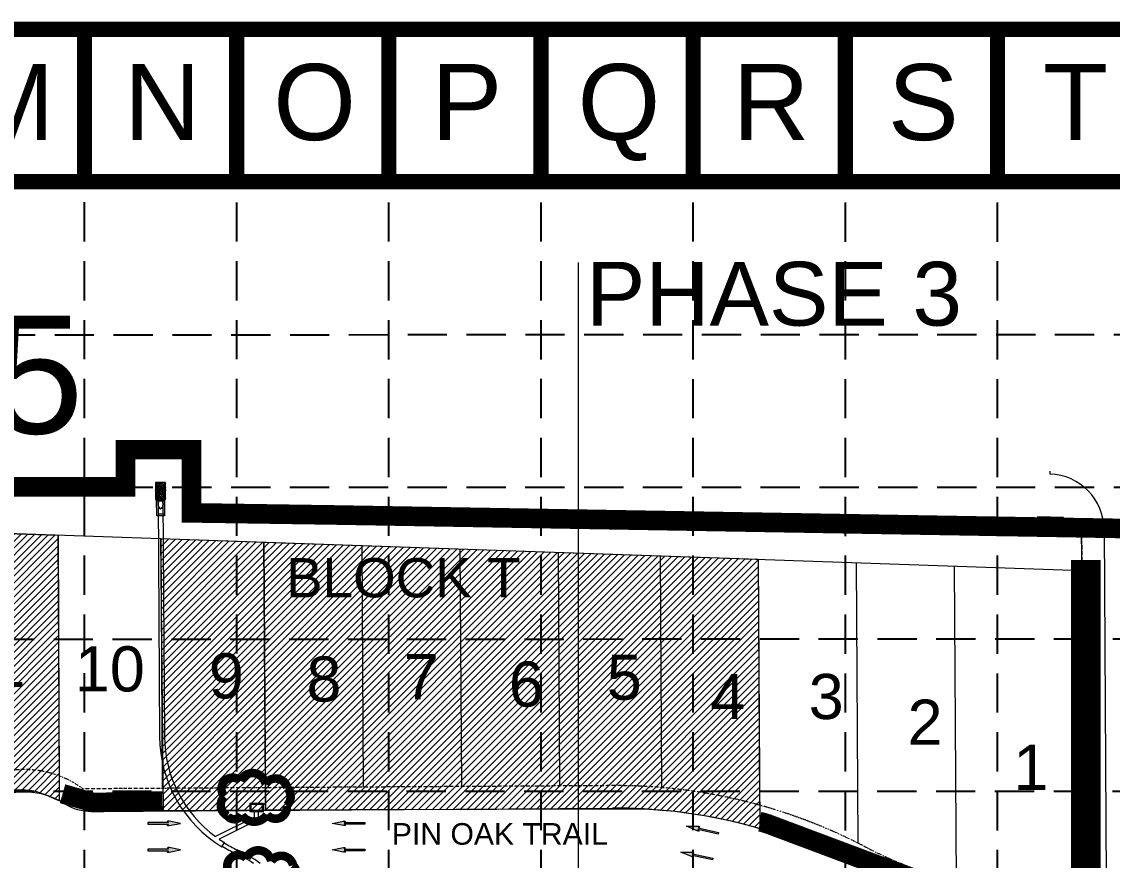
# Model space of a CAD drawing. Extents: x 218174 to 221286, y 216036 to 221010.
# Drawn here: x 219232 to 219788, y 220583 to 221010 of the extents above; entities that cross this region are included whole.
import ezdxf
from ezdxf.enums import TextEntityAlignment as Align

# ---------------------------------------------------------------- set-up
doc = ezdxf.new("R2010")
doc.units = 0
doc.header["$MEASUREMENT"] = 0
doc.linetypes.add('DASHED', pattern=[0.75, 0.5, -0.25])
doc.linetypes.add('DIVIDE', pattern=[1.25, 0.5, -0.25, 0, -0.25, 0, -0.25])
for name, color, linetype, lineweight in [('1 ARROWS', 7, 'Continuous', 0), ('1 BLOCK NUMBERS', 7, 'Continuous', 0), ('1 CURB LINE', 7, 'Continuous', 0), ('1 LOT NUMBERS', 7, 'Continuous', 0), ('1 PHASE LINES', 7, 'Continuous', 0), ('1 RIP RAP', 1, 'Continuous', 0), ('1 STORM PIPE', 5, 'Continuous', 0), ('1 STREET NAMES', 7, 'Continuous', 0), ('25', 7, 'Continuous', 0), ('PH.1-10', 7, 'Continuous', 0), ('PH.1-27', 7, 'Continuous', 0), ('PH.1-9', 7, 'Continuous', 0), ('PH.2-27', 7, 'Continuous', 0), ('PH.3-10', 7, 'Continuous', 0), ('PH.3-27', 7, 'Continuous', 0), ('PH.3-29', 7, 'Continuous', 0)]:
    doc.layers.add(name, color=color, linetype=linetype, lineweight=lineweight)
for name, color, linetype in [('1 EROSION BLANKETS', 84, 'Continuous'), ('1 INLET PROTECTION', 5, 'Continuous'), ('1 LIMITS OF DISTURBANCE', 1, 'DASHED'), ('1 SODDED LOT', 2, 'Continuous'), ('BASE', 7, 'Continuous'), ('GRID', 251, 'DASHED')]:
    doc.layers.add(name, color=color, linetype=linetype)
doc.styles.get("Standard").update_dxf_attribs({"font": 'ARIAL.TTF'})

# ---------------------------------------------------------------- blocks, each defined once
blk = doc.blocks.new('A$C23D1348F')
at = {"layer": '1 RIP RAP', "color": 1, "linetype": 'Continuous', "lineweight": 0}
for p, q in [((6, 14.4), (6.5, 15)), ((12.6, 14.7), (13.5, 15.1)), ((15.4, 14.7), (15.7, 15.1)), ((21.9, 14.5), (22.3, 15.1)), ((24.9, 12.9), (25, 13.1)), ((24.9, 11.3), (25, 11.5))]:
    blk.add_line(p, q, dxfattribs=at)
blk.add_lwpolyline([(0.1, 0), (25.1, 0.1), (25, 15.1), (0, 15)], close=True, dxfattribs=at)
for points in [[(0.5, 15), (0.8, 14.7), (0.8, 14.2), (0.4, 13.9), (0, 14)], [(0, 11.9), (0.1, 11.9), (0, 11.4)], [(1, 9.6), (2, 10), (2.9, 9.9), (3.3, 9.5), (3.3, 8.8), (2.7, 7.9), (1.6, 7.4), (0.7, 7.4), (0.1, 7.7), (0.1, 8.5), (0.5, 9.2), (1, 9.6)], [(0.1, 4.5), (0.4, 4.9), (1.1, 4.9), (1.8, 4.5), (2.2, 4)], [(2.2, 4), (2.6, 3), (2.5, 2.1), (2.1, 1.7), (1.4, 1.7), (0.5, 2.3), (0.1, 3.2)], [(0.1, 1.9), (0.3, 1.9), (0.9, 1.3), (0.8, 0.4), (0.3, 0)], [(2.6, 12.5), (3, 11.5), (2.9, 10.6), (2.5, 10.2), (1.7, 10.2), (0.9, 10.8), (0.3, 11.9), (0.3, 12.8), (0.7, 13.4), (1.5, 13.4), (2.2, 13), (2.6, 12.5)], [(0.8, 6.2), (1.4, 7), (2.2, 7), (2.8, 6.4), (2.7, 5.6), (2.2, 5.1), (1.4, 5.2), (1, 5.6), (0.8, 6.2)], [(1.4, 0.9), (1.7, 1.3), (2.2, 1.4), (2.6, 1), (2.5, 0.5), (2.2, 0.2), (1.7, 0.2), (1.4, 0.5), (1.4, 0.9)], [(1.7, 14.2), (2.1, 14.7), (2.6, 14.7), (2.9, 14.4), (2.9, 13.8), (2.6, 13.6), (2.1, 13.6), (1.8, 13.8), (1.7, 14.2)], [(3.3, 11.4), (3.9, 12.2), (4.7, 12.2), (5.3, 11.6), (5.2, 10.7), (4.7, 10.3), (3.9, 10.4), (3.5, 10.7), (3.3, 11.4)], [(5.6, 15), (6, 14.1), (5.9, 13.2), (5.5, 12.7), (4.7, 12.7), (3.9, 13.4), (3.4, 14.4), (3.4, 15)], [(3.4, 0), (3.4, 0), (3.8, 0.6), (4.6, 0.6), (5.3, 0.2), (5.4, 0)], [(3.6, 9.4), (3.9, 9.8), (4.4, 9.9), (4.8, 9.5), (4.7, 9), (4.4, 8.7), (3.9, 8.7), (3.7, 9), (3.6, 9.4)], [(3.6, 2.3), (4.1, 3.1), (5, 3.1), (5.6, 2.5), (5.5, 1.6), (5, 1.2), (4.1, 1.2), (3.7, 1.6), (3.6, 2.3)], [(3.7, 4.9), (4.3, 5.7), (5.1, 5.8), (5.7, 5.2), (5.6, 4.3), (5.1, 3.8), (4.3, 3.9), (3.9, 4.3), (3.7, 4.9)], [(5, 8.8), (6, 9.2), (6.9, 9.1), (7.4, 8.7), (7.3, 8), (6.7, 7.1), (5.7, 6.6), (4.7, 6.6), (4.1, 6.9), (4.1, 7.7), (4.5, 8.4), (5, 8.8)], [(6.4, 12.6), (7.4, 13), (8.4, 12.9), (8.8, 12.5), (8.8, 11.8), (8.1, 10.9), (7.1, 10.4), (6.1, 10.4), (5.6, 10.8), (5.5, 11.5), (6, 12.2), (6.5, 12.6)], [(5.6, 3.4), (5.9, 3.8), (6.4, 3.9), (6.8, 3.5), (6.7, 3), (6.4, 2.7), (5.9, 2.8), (5.7, 3), (5.6, 3.4)], [(5.9, 1.5), (6.4, 2.3), (7.3, 2.4), (7.9, 1.7), (7.8, 0.9), (7.3, 0.4), (6.4, 0.5), (6, 0.9), (5.9, 1.5)], [(7.6, 15), (8, 14.6), (8, 13.7), (7.4, 13.3), (6.6, 13.3), (6.2, 13.7), (6, 14.4)], [(7.2, 6.9), (7.7, 7.7), (8.6, 7.7), (9.2, 7.1), (9.1, 6.2), (8.6, 5.8), (7.7, 5.8), (7.3, 6.2), (7.2, 6.9)], [(9.4, 4.4), (9.8, 3.4), (9.7, 2.5), (9.3, 2.1), (8.6, 2.1), (7.7, 2.7), (7.2, 3.8), (7.2, 4.7), (7.5, 5.3), (8.3, 5.3), (9, 4.9), (9.4, 4.4)], [(8.2, 8.9), (8.7, 9.7), (9.6, 9.7), (10.2, 9.1), (10.1, 8.3), (9.6, 7.8), (8.7, 7.9), (8.3, 8.2), (8.2, 8.9)], [(11.4, 15.1), (11.1, 14.8), (10.1, 14.3), (9.1, 14.2), (8.6, 14.6), (8.6, 15)], [(8.6, 0), (9.1, 0.7), (9.6, 1.1)], [(9, 11.2), (9.6, 11.9), (10.4, 12), (11, 11.4), (11, 10.5), (10.4, 10.1), (9.6, 10.1), (9.2, 10.5), (9, 11.2)], [(9.1, 12.8), (9.4, 13.3), (9.9, 13.3), (10.3, 13), (10.2, 12.4), (9.9, 12.2), (9.4, 12.2), (9.2, 12.4), (9.1, 12.8)], [(9.5, 1.1), (10.5, 1.5), (11.5, 1.4), (11.9, 1), (11.9, 0.3), (11.7, 0.1)], [(10.5, 8), (11.5, 8.4), (12.4, 8.3), (12.8, 7.9), (12.8, 7.2), (12.2, 6.3), (11.1, 5.8), (10.2, 5.8), (9.6, 6.2), (9.6, 6.9), (10, 7.6), (10.5, 8)], [(10.2, 13.8), (10.5, 14.2), (11, 14.3), (11.4, 13.9), (11.3, 13.4), (11, 13.1), (10.5, 13.2), (10.3, 13.4), (10.2, 13.8)], [(10.4, 3.7), (10.9, 4.4), (11.7, 4.5), (12.3, 3.9), (12.3, 3), (11.7, 2.6), (10.9, 2.6), (10.5, 3), (10.4, 3.7)], [(11.4, 9.2), (11.8, 9.7), (12.3, 9.7), (12.6, 9.4), (12.6, 8.9), (12.3, 8.6), (11.8, 8.6), (11.5, 8.8), (11.4, 9.2)], [(13.8, 15.1), (14.5, 15), (14.9, 14.6), (14.9, 13.9), (14.3, 13), (13.2, 12.5), (12.3, 12.5), (11.7, 12.8), (11.7, 13.6), (12.1, 14.3), (12.6, 14.7)], [(11.8, 11.2), (12.4, 12), (13.2, 12), (13.8, 11.4), (13.7, 10.5), (13.2, 10.1), (12.4, 10.2), (12, 10.5), (11.8, 11.2)], [(12.5, 1.2), (13.1, 2), (13.9, 2), (14.5, 1.4), (14.4, 0.5), (13.9, 0.1), (13.1, 0.2), (12.7, 0.5), (12.5, 1.2)], [(14.9, 4.6), (15.3, 3.6), (15.2, 2.7), (14.8, 2.2), (14, 2.2), (13.2, 2.9), (12.6, 3.9), (12.6, 4.9), (13, 5.4), (13.8, 5.5), (14.5, 5.1), (14.9, 4.6)], [(13.2, 9.1), (13.7, 9.8), (14.6, 9.9), (15.2, 9.3), (15.1, 8.4), (14.6, 8), (13.7, 8), (13.3, 8.4), (13.2, 9.1)], [(13.7, 6.8), (14.3, 7.5), (15.1, 7.6), (15.7, 7), (15.6, 6.1), (15.1, 5.7), (14.3, 5.7), (13.9, 6.1), (13.7, 6.8)], [(13.9, 11.8), (14.4, 12.5), (15.3, 12.6), (15.9, 12), (15.8, 11.1), (15.3, 10.7), (14.4, 10.7), (14, 11.1), (13.9, 11.8)], [(14.7, 1.2), (15.3, 1.9), (16.1, 2), (16.7, 1.4), (16.6, 0.5), (16.1, 0.1)], [(15.9, 0.1), (15.3, 0.1), (14.9, 0.5), (14.7, 1.2)], [(16.4, 15.1), (16.6, 14.8), (16.6, 14.3), (16.3, 14), (15.8, 14.1), (15.5, 14.3), (15.4, 14.7)], [(18, 4.1), (18.4, 3.1), (18.4, 2.2), (18, 1.8), (17.2, 1.8), (16.4, 2.4), (15.8, 3.5), (15.8, 4.4), (16.2, 5), (17, 5), (17.7, 4.6), (18.1, 4.1)], [(16.8, 9.7), (17.8, 10.1), (18.7, 10), (19.2, 9.6), (19.2, 8.9), (18.5, 8), (17.5, 7.5), (16.5, 7.5), (16, 7.8), (15.9, 8.6), (16.3, 9.3), (16.8, 9.7)], [(18.4, 12.6), (18.8, 11.6), (18.7, 10.7), (18.3, 10.3), (17.5, 10.3), (16.7, 10.9), (16.2, 12), (16.1, 12.9), (16.5, 13.5), (17.3, 13.5), (18, 13.1), (18.4, 12.6)], [(16.7, 6.3), (17.2, 7.1), (18.1, 7.1), (18.7, 6.5), (18.6, 5.7), (18, 5.2), (17.2, 5.3), (16.8, 5.7), (16.7, 6.3)], [(17.2, 1), (17.5, 1.4), (18, 1.5), (18.4, 1.1), (18.3, 0.6), (18, 0.3), (17.5, 0.3), (17.3, 0.6), (17.2, 1)], [(17.6, 14.3), (17.9, 14.8), (18.4, 14.8), (18.8, 14.5), (18.7, 13.9), (18.4, 13.7), (17.9, 13.7), (17.6, 13.9), (17.6, 14.3)], [(21.4, 15.1), (21.8, 14.2), (21.7, 13.3), (21.3, 12.8), (20.6, 12.8), (19.7, 13.5), (19.2, 14.5), (19.2, 15.1)], [(19.2, 11.5), (19.7, 12.3), (20.6, 12.3), (21.2, 11.7), (21.1, 10.8), (20.5, 10.4), (19.7, 10.5), (19.3, 10.8), (19.2, 11.5)], [(19.3, 0.1), (19.3, 0.1), (19.7, 0.7), (20.4, 0.7), (21.1, 0.3), (21.3, 0.1)], [(19.4, 9.5), (19.7, 9.9), (20.3, 10), (20.6, 9.6), (20.6, 9.1), (20.3, 8.8), (19.7, 8.8), (19.5, 9.1), (19.4, 9.5)], [(19.4, 2.4), (20, 3.1), (20.8, 3.2), (21.4, 2.6), (21.3, 1.7), (20.8, 1.3), (20, 1.3), (19.6, 1.7), (19.4, 2.4)], [(19.6, 5), (20.1, 5.8), (21, 5.9), (21.6, 5.2), (21.5, 4.4), (20.9, 3.9), (20.1, 4), (19.7, 4.4), (19.6, 5)], [(20.8, 8.9), (21.8, 9.3), (22.7, 9.2), (23.2, 8.8), (23.2, 8.1), (22.5, 7.2), (21.5, 6.7), (20.5, 6.7), (20, 7), (19.9, 7.8), (20.4, 8.5), (20.9, 8.9)], [(22.3, 12.7), (23.3, 13.1), (24.2, 13), (24.6, 12.6), (24.6, 11.9), (24, 11), (22.9, 10.5), (22, 10.5), (21.4, 10.8), (21.4, 11.6), (21.8, 12.3), (22.3, 12.7)], [(21.4, 3.5), (21.7, 3.9), (22.3, 4), (22.6, 3.6), (22.6, 3.1), (22.3, 2.8), (21.7, 2.9), (21.5, 3.1), (21.4, 3.5)], [(21.7, 1.6), (22.2, 2.4), (23.1, 2.5), (23.7, 1.8), (23.6, 1), (23.1, 0.5), (22.2, 0.6), (21.8, 1), (21.7, 1.6)], [(23.4, 15.1), (23.9, 14.7), (23.8, 13.8), (23.3, 13.4), (22.4, 13.4), (22, 13.8), (21.9, 14.5)], [(23, 7), (23.5, 7.7), (24.4, 7.8), (25, 7.2), (24.9, 6.3), (24.4, 5.9), (23.5, 5.9), (23.1, 6.3), (23, 7)], [(25.1, 2.2), (24.4, 2.2), (23.5, 2.8), (23, 3.9), (23, 4.8), (23.4, 5.4), (24.1, 5.4), (24.8, 5), (25.1, 4.7)], [(24, 9), (24.5, 9.8), (25, 9.8)], [(25, 7.9), (24.5, 8), (24.1, 8.3), (24, 9)], [(25, 14.3), (25, 14.3), (24.4, 14.7), (24.4, 15.1)], [(24.5, 0.1), (24.9, 0.8), (25.1, 1)], [(25, 12.5), (25, 12.5), (24.9, 12.9)], [(25, 10.6), (25, 10.6), (24.9, 11.3)]]:
    blk.add_lwpolyline(points, dxfattribs=at)
blk = doc.blocks.new('A$C40281B4B')
at = {"layer": 'PH.2-27', "linetype": 'Continuous', "lineweight": 0, "rotation": 62.82501928138935}
blk.add_blockref('A$C23D1348F', (13.3, -0.1), dxfattribs=at)

msp = doc.modelspace()

# ---------------------------------------------------------------- hatches: boundary and pattern name
at = {"layer": '1 ARROWS', "linetype": 'Continuous', "lineweight": 0}
h = msp.add_hatch(color=256, dxfattribs=at)
edge = h.paths.add_edge_path()
edge.add_line((219306.56, 220602.29), (219307.11, 220601.68))
edge.add_line((219307.11, 220601.68), (219296.53, 220601.68))
edge.add_line((219296.53, 220601.68), (219296.53, 220600.82))
edge.add_line((219296.53, 220600.82), (219307.11, 220600.82))
edge.add_line((219307.11, 220600.82), (219306.58, 220600.32))
edge.add_line((219306.58, 220600.32), (219306.58, 220600.32))
edge.add_ellipse((219307.11, 220600.27), major_axis=(-0.56, 0), ratio=0.285714, start_angle=-17.1827, end_angle=124.7269)
edge.add_line((219307.43, 220600.14), (219307.43, 220600.14))
edge.add_line((219307.43, 220600.14), (219313.16, 220601.28))
edge.add_line((219313.16, 220601.28), (219307.43, 220602.46))
edge.add_line((219307.43, 220602.46), (219307.43, 220602.46))
edge.add_ellipse((219307.11, 220602.33), major_axis=(-0.56, 0), ratio=0.285714, start_angle=234.1685, end_angle=374.4967)
edge.add_line((219306.56, 220602.29), (219306.56, 220602.29))
h = msp.add_hatch(color=256, dxfattribs=at)
edge = h.paths.add_edge_path()
edge.add_line((219397.12, 220602.29), (219396.57, 220601.68))
edge.add_line((219396.57, 220601.68), (219407.15, 220601.68))
edge.add_line((219407.15, 220601.68), (219407.15, 220600.82))
edge.add_line((219407.15, 220600.82), (219396.57, 220600.82))
edge.add_line((219396.57, 220600.82), (219397.11, 220600.32))
edge.add_line((219397.11, 220600.32), (219397.11, 220600.32))
edge.add_ellipse((219396.57, 220600.27), major_axis=(0.56, 0), ratio=0.285714, start_angle=235.2731, end_angle=377.1827, ccw=False)
edge.add_line((219396.25, 220600.14), (219396.25, 220600.14))
edge.add_line((219396.25, 220600.14), (219390.52, 220601.28))
edge.add_line((219390.52, 220601.28), (219396.25, 220602.46))
edge.add_line((219396.25, 220602.46), (219396.25, 220602.46))
edge.add_ellipse((219396.58, 220602.33), major_axis=(0.56, 0), ratio=0.285714, start_angle=-14.4967, end_angle=125.8315, ccw=False)
edge.add_line((219397.12, 220602.29), (219397.12, 220602.29))
h = msp.add_hatch(color=256, dxfattribs=at)
edge = h.paths.add_edge_path()
edge.add_line((219577.88, 220599.42), (219577.21, 220598.94))
edge.add_line((219577.21, 220598.94), (219587.55, 220596.68))
edge.add_line((219587.55, 220596.68), (219587.37, 220595.84))
edge.add_line((219587.37, 220595.84), (219577.03, 220598.1))
edge.add_line((219577.03, 220598.1), (219577.45, 220597.5))
edge.add_line((219577.45, 220597.5), (219577.45, 220597.5))
edge.add_ellipse((219576.92, 220597.56), major_axis=(-0.547, 0.119), ratio=0.285714, start_angle=55.2731, end_angle=197.1827, ccw=False)
edge.add_line((219576.58, 220597.5), (219576.58, 220597.5))
edge.add_line((219576.58, 220597.5), (219571.22, 220599.84))
edge.add_line((219571.22, 220599.84), (219577.07, 220599.77))
edge.add_line((219577.07, 220599.77), (219577.07, 220599.77))
edge.add_ellipse((219577.36, 220599.57), major_axis=(-0.547, 0.119), ratio=0.285714, start_angle=165.5033, end_angle=305.8315, ccw=False)
edge.add_line((219577.88, 220599.42), (219577.88, 220599.42))
h = msp.add_hatch(color=256, dxfattribs=at)
edge = h.paths.add_edge_path()
edge.add_line((219306.56, 220588.79), (219307.11, 220588.18))
edge.add_line((219307.11, 220588.18), (219296.53, 220588.18))
edge.add_line((219296.53, 220588.18), (219296.53, 220587.32))
edge.add_line((219296.53, 220587.32), (219307.11, 220587.32))
edge.add_line((219307.11, 220587.32), (219306.58, 220586.82))
edge.add_line((219306.58, 220586.82), (219306.58, 220586.82))
edge.add_ellipse((219307.11, 220586.77), major_axis=(-0.56, 0), ratio=0.285714, start_angle=-17.1827, end_angle=124.7269)
edge.add_line((219307.43, 220586.64), (219307.43, 220586.64))
edge.add_line((219307.43, 220586.64), (219313.16, 220587.78))
edge.add_line((219313.16, 220587.78), (219307.43, 220588.96))
edge.add_line((219307.43, 220588.96), (219307.43, 220588.96))
edge.add_ellipse((219307.11, 220588.83), major_axis=(-0.56, 0), ratio=0.285714, start_angle=234.1685, end_angle=374.4967)
edge.add_line((219306.56, 220588.79), (219306.56, 220588.79))
h = msp.add_hatch(color=256, dxfattribs=at)
edge = h.paths.add_edge_path()
edge.add_line((219397.12, 220588.79), (219396.57, 220588.18))
edge.add_line((219396.57, 220588.18), (219407.15, 220588.18))
edge.add_line((219407.15, 220588.18), (219407.15, 220587.32))
edge.add_line((219407.15, 220587.32), (219396.57, 220587.32))
edge.add_line((219396.57, 220587.32), (219397.11, 220586.82))
edge.add_line((219397.11, 220586.82), (219397.11, 220586.82))
edge.add_ellipse((219396.57, 220586.77), major_axis=(0.56, 0), ratio=0.285714, start_angle=235.2731, end_angle=377.1827, ccw=False)
edge.add_line((219396.25, 220586.64), (219396.25, 220586.64))
edge.add_line((219396.25, 220586.64), (219390.52, 220587.78))
edge.add_line((219390.52, 220587.78), (219396.25, 220588.96))
edge.add_line((219396.25, 220588.96), (219396.25, 220588.96))
edge.add_ellipse((219396.58, 220588.83), major_axis=(0.56, 0), ratio=0.285714, start_angle=-14.4967, end_angle=125.8315, ccw=False)
edge.add_line((219397.12, 220588.79), (219397.12, 220588.79))
h = msp.add_hatch(color=256, dxfattribs=at)
edge = h.paths.add_edge_path()
edge.add_line((219575, 220586.23), (219574.33, 220585.75))
edge.add_line((219574.33, 220585.75), (219584.67, 220583.49))
edge.add_line((219584.67, 220583.49), (219584.49, 220582.65))
edge.add_line((219584.49, 220582.65), (219574.15, 220584.91))
edge.add_line((219574.15, 220584.91), (219574.57, 220584.31))
edge.add_line((219574.57, 220584.31), (219574.57, 220584.31))
edge.add_ellipse((219574.04, 220584.37), major_axis=(-0.547, 0.119), ratio=0.285714, start_angle=55.2731, end_angle=197.1827, ccw=False)
edge.add_line((219573.7, 220584.31), (219573.7, 220584.31))
edge.add_line((219573.7, 220584.31), (219568.34, 220586.65))
edge.add_line((219568.34, 220586.65), (219574.19, 220586.58))
edge.add_line((219574.19, 220586.58), (219574.19, 220586.58))
edge.add_ellipse((219574.48, 220586.38), major_axis=(-0.547, 0.119), ratio=0.285714, start_angle=165.5033, end_angle=305.8315, ccw=False)
edge.add_line((219575, 220586.23), (219575, 220586.23))
at = {"layer": '1 SODDED LOT', "linetype": 'Continuous', "lineweight": 0}
h = msp.add_hatch(dxfattribs=at)
h.set_pattern_fill('ANSI31', color=256, scale=20, style=0)
edge = h.paths.add_edge_path()
edge.add_line((219072.81, 220352.9), (219072.55, 220754))
edge.add_line((219072.55, 220754), (219250.89, 220748.09))
edge.add_line((219250.89, 220748.09), (219251.26, 220612.76))
edge.add_line((219251.26, 220612.76), (219246.29, 220615.05))
edge.add_arc((219231.45, 220582.77), 35.52, 65.3109, 172.6192)
edge.add_arc((219251.19, 220580.21), 55.44, 172.6192, 210.5824)
edge.add_arc((219182.17, 220539.42), 24.74, -17.3726, 30.5824, ccw=False)
edge.add_line((219205.78, 220532.03), (219206.61, 220353.25))
edge.add_line((219206.61, 220353.25), (219072.81, 220352.9))
at = {"layer": '1 SODDED LOT', "lineweight": 0}
h = msp.add_hatch(dxfattribs=at)
h.set_pattern_fill('ANSI31', color=256, scale=20, style=0)
h.paths.add_polyline_path([(219303.17, 220746.38), (219355.61, 220744.61), (219356.46, 220607.92), (219304.52, 220607.63)])
at = {"layer": '1 SODDED LOT', "linetype": 'Continuous', "lineweight": 0}
h = msp.add_hatch(dxfattribs=at)
h.set_pattern_fill('ANSI31', color=256, scale=20, style=0)
h.paths.add_polyline_path([(219356.54, 220619.68), (219355.69, 220744.5), (219607.69, 220735.85), (219608.6, 220598.66), (219600.78, 220600.72), (219592.45, 220602.67), (219580.43, 220605.15), (219565.21, 220607.38), (219550.02, 220608.44), (219399.21, 220608.1), (219356.47, 220607.92)])

# ---------------------------------------------------------------- linework, layer by layer
at = {"layer": '1 ARROWS', "linetype": 'Continuous', "lineweight": 0}
for p, q in [((219307.11, 220601.68), (219296.53, 220601.68)), ((219296.53, 220601.68), (219296.53, 220600.82)), ((219296.53, 220600.82), (219307.11, 220600.82)), ((219306.56, 220602.29), (219307.11, 220601.68)), ((219306.56, 220602.29), (219306.56, 220602.29)), ((219307.11, 220600.82), (219306.58, 220600.32)), ((219306.58, 220600.32), (219306.58, 220600.32)), ((219313.16, 220601.28), (219307.43, 220602.46)), ((219307.43, 220602.46), (219307.43, 220602.46)), ((219307.43, 220600.14), (219313.16, 220601.28)), ((219307.43, 220600.14), (219307.43, 220600.14)), ((219390.52, 220601.28), (219396.25, 220602.46)), ((219396.25, 220600.14), (219390.52, 220601.28)), ((219396.25, 220602.46), (219396.25, 220602.46)), ((219396.25, 220600.14), (219396.25, 220600.14)), ((219397.12, 220602.29), (219396.57, 220601.68)), ((219396.57, 220601.68), (219407.15, 220601.68)), ((219407.15, 220600.82), (219396.57, 220600.82)), ((219396.57, 220600.82), (219397.11, 220600.32)), ((219397.11, 220600.32), (219397.11, 220600.32)), ((219397.12, 220602.29), (219397.12, 220602.29)), ((219407.15, 220601.68), (219407.15, 220600.82)), ((219576.58, 220597.5), (219571.22, 220599.84)), ((219571.22, 220599.84), (219577.07, 220599.77)), ((219577.07, 220599.77), (219577.07, 220599.77)), ((219577.88, 220599.42), (219577.21, 220598.94)), ((219577.88, 220599.42), (219577.88, 220599.42)), ((219576.58, 220597.5), (219576.58, 220597.5)), ((219587.37, 220595.84), (219577.03, 220598.1)), ((219577.03, 220598.1), (219577.45, 220597.5)), ((219577.21, 220598.94), (219587.55, 220596.68)), ((219577.45, 220597.5), (219577.45, 220597.5)), ((219587.55, 220596.68), (219587.37, 220595.84)), ((219307.11, 220588.18), (219296.53, 220588.18)), ((219296.53, 220588.18), (219296.53, 220587.32)), ((219306.56, 220588.79), (219307.11, 220588.18)), ((219306.56, 220588.79), (219306.56, 220588.79)), ((219313.16, 220587.78), (219307.43, 220588.96)), ((219307.43, 220588.96), (219307.43, 220588.96)), ((219390.52, 220587.78), (219396.25, 220588.96)), ((219396.25, 220588.96), (219396.25, 220588.96)), ((219397.12, 220588.79), (219396.57, 220588.18)), ((219396.57, 220588.18), (219407.15, 220588.18)), ((219397.12, 220588.79), (219397.12, 220588.79)), ((219407.15, 220588.18), (219407.15, 220587.32)), ((219296.53, 220587.32), (219307.11, 220587.32)), ((219307.11, 220587.32), (219306.58, 220586.82)), ((219306.58, 220586.82), (219306.58, 220586.82)), ((219307.43, 220586.64), (219313.16, 220587.78)), ((219307.43, 220586.64), (219307.43, 220586.64)), ((219396.25, 220586.64), (219390.52, 220587.78)), ((219396.25, 220586.64), (219396.25, 220586.64)), ((219407.15, 220587.32), (219396.57, 220587.32)), ((219396.57, 220587.32), (219397.11, 220586.82)), ((219397.11, 220586.82), (219397.11, 220586.82)), ((219573.7, 220584.31), (219568.34, 220586.65)), ((219568.34, 220586.65), (219574.19, 220586.58)), ((219573.7, 220584.31), (219573.7, 220584.31)), ((219584.49, 220582.65), (219574.15, 220584.91)), ((219574.15, 220584.91), (219574.57, 220584.31)), ((219574.19, 220586.58), (219574.19, 220586.58)), ((219575, 220586.23), (219574.33, 220585.75)), ((219574.33, 220585.75), (219584.67, 220583.49)), ((219574.57, 220584.31), (219574.57, 220584.31)), ((219575, 220586.23), (219575, 220586.23)), ((219584.67, 220583.49), (219584.49, 220582.65))]:
    msp.add_line(p, q, dxfattribs=at)
for centre, start_param, end_param in [((219307.11, 220602.33), 4.087011, 6.536201), ((219307.11, 220600.27), -0.299894, 2.176896), ((219307.11, 220588.83), 4.087011, 6.536201), ((219307.11, 220586.77), -0.299894, 2.176896)]:
    msp.add_ellipse(centre, major_axis=(-0.56, 0), ratio=0.285714, start_param=start_param, end_param=end_param, dxfattribs=at)
at = {"layer": '1 ARROWS', "linetype": 'Continuous', "lineweight": 0, "extrusion": (0, 0, -1)}
for centre, major_axis, start_param, end_param in [((219396.58, 220602.33), (0.56, 0), 4.087011, 6.536201), ((219396.57, 220600.27), (0.56, 0), -0.299894, 2.176896), ((219577.36, 220599.57), (-0.547, 0.119), 0.945418, 3.394608), ((219576.92, 220597.56), (-0.547, 0.119), 2.841698, 5.318488), ((219396.58, 220588.83), (0.56, 0), 4.087011, 6.536201), ((219396.57, 220586.77), (0.56, 0), -0.299894, 2.176896), ((219574.04, 220584.37), (-0.547, 0.119), 2.841698, 5.318488), ((219574.48, 220586.38), (-0.547, 0.119), 0.945418, 3.394608)]:
    msp.add_ellipse(centre, major_axis=major_axis, ratio=0.285714, start_param=start_param, end_param=end_param, dxfattribs=at)
at = {"layer": '1 ARROWS', "linetype": 'Continuous', "lineweight": 0}
for p in [(219306.58, 220600.32), (219397.11, 220600.32), (219577.45, 220597.5), (219306.58, 220586.82), (219397.11, 220586.82), (219574.57, 220584.31)]:
    msp.add_point(p, dxfattribs=at)
at = {"layer": '1 CURB LINE', "color": 7, "linetype": 'Continuous', "lineweight": 0}
for p, q in [((219784.15, 220750.97), (219785.23, 220572.59)), ((219267.72, 220607.4), (219533.51, 220609.01))]:
    msp.add_line(p, q, dxfattribs=at)
for centre, radius, start, end in [((219233.69, 220578.69), 38.5, 57.7551, 212.9406), ((219267.57, 220632.4), 25, 237.7551, 270.3478), ((219535.11, 220345.52), 263.5, 62.4866, 90.3478)]:
    msp.add_arc(centre, radius, start, end, dxfattribs=at)
at = {"layer": '1 EROSION BLANKETS', "lineweight": 0, "const_width": 10, "flags": 128}
for points in [[(219253.07, 220616.37), (219268.66, 220611.86), (219303.96, 220612.63)], [(219755.91, 220557.41), (219709.09, 220564.87), (219612.98, 220600.88), (219610, 220601.85), (219608.57, 220602.06)]]:
    msp.add_lwpolyline(points, dxfattribs=at)
at = {"layer": '1 INLET PROTECTION', "color": 170, "ltscale": 100, "const_width": 4.37}
for points in [[(219357.27, 220605.69, 0.520567), (219357.27, 220605.69, 0.765195), (219367.32, 220610.3, 0.417879), (219367.71, 220619.23, 0.6649), (219356.5, 220621.37, 0.744833), (219343.82, 220622.9, 0.975642), (219335.59, 220615.01, 0.520567), (219337.2, 220605.08, 0.520567), (219344.46, 220605.47, 0.540264), (219357.27, 220605.69)], [(219360.19, 220566.32, 0.520567), (219360.19, 220566.32, 0.765195), (219370.24, 220570.92, 0.417879), (219370.63, 220579.86, 0.6649), (219359.42, 220581.99, 0.744833), (219346.74, 220583.53, 0.975642), (219338.51, 220575.64, 0.520567), (219340.12, 220565.7, 0.520567), (219347.38, 220566.09, 0.540264), (219360.19, 220566.32)]]:
    msp.add_lwpolyline(points, format="xyb", close=True, dxfattribs=at)
at = {"layer": '1 LIMITS OF DISTURBANCE', "lineweight": 0, "ltscale": 50, "const_width": 10, "flags": 128}
msp.add_lwpolyline([(218444.48, 220364.21), (219055.86, 220366.68), (219055.86, 220772.77), (219285.09, 220772.77), (219285.09, 220791.73), (219318.86, 220791.73), (219318.86, 220759.52), (219391.6, 220758.44), (220987.67, 220731.11), (220986.72, 220286.81), (221023.27, 220286.81), (221023.27, 220226.92), (220988.46, 220226.92), (220988.46, 219086.78), (220977.79, 219041.68, 0.030001), (220966.36, 218975.98, 0.037041), (220958.74, 218777.01, -0.010186), (220966.04, 218302.62), (220199.58, 218302.62), (219982.39, 216800.02), (219977.59, 216762.84), (218877.47, 216761.93), (218945.29, 216986.66), (218954.77, 217018.06), (218971.37, 217065.45), (218954.8, 217122.23), (218977.98, 217150.64), (218953.28, 217263.47), (219000.17, 217274.27), (219042.08, 217384.33), (219013.34, 217433.37), (219061.23, 217463.28), (219069.38, 217505.31), (219032.49, 217553.62), (219010.69, 217581.68), (219077.04, 217902.02), (219154.34, 217909.69), (219184.19, 217879.87), (219210.36, 217907.07), (219196.66, 217984.86), (219196.27, 218037.76), (219218.31, 218088.12), (219287.6, 218144.45), (219303.46, 218163.23), (219276.22, 218217), (219308.55, 218249.65), (219362.55, 218227.74), (219407.83, 218356.01), (219624.54, 218350.18), (219618.32, 218768.33), (219580.03, 218772.49), (219581.69, 218810.76), (219618.32, 218809.92), (219616.56, 219036.75), (219553.42, 219045.16), (219530.27, 218997.84), (219491.33, 219015.72), (219509.22, 219059.88), (219452.39, 219092.48), (219322.88, 218925.19), (219168.58, 218724.48), (219101.4, 218550.2), (219137.97, 218518.16), (219105.87, 218463.43), (219082.64, 218238.56), (218854.72, 217964.36), (218635.51, 218283.53), (218444.62, 218285.59), (218423.58, 220363.65)], format="xyb", dxfattribs=at)
at = {"layer": '1 PHASE LINES', "linetype": 'Continuous', "lineweight": 0, "flags": 128}
msp.add_lwpolyline([(219516.02, 220887.07), (219516.02, 219924.61)], dxfattribs=at)
at = {"layer": '1 PHASE LINES', "color": 0, "linetype": 'Continuous', "lineweight": 0, "const_width": 15, "flags": 128}
msp.add_lwpolyline([(219640.27, 218320.71), (219639.85, 218328.49), (219635.95, 219056.74), (219647.99, 219163.5), (219681.17, 219248.65), (219712.04, 219299.33), (219762.79, 219356.64), (219808.6, 219392.94), (219905, 219444.99), (219946.9, 219514.43), (219940.66, 220515.36), (219838.47, 220514.44), (219838.47, 220505.19), (219787.6, 220505.19), (219787.6, 220514.44), (219764.48, 220514.44), (219764.51, 220564.53), (219774.82, 220564.64), (219774.82, 220735.55)], dxfattribs=at)
at = {"layer": '1 SODDED LOT', "linetype": 'Continuous', "lineweight": 0, "flags": 128}
msp.add_lwpolyline([(219072.81, 220352.9), (219072.55, 220754), (219250.89, 220748.09), (219251.26, 220612.76), (219246.29, 220615.05, 0.50573), (219196.22, 220587.34, 0.167178), (219203.47, 220552.01, -0.212351), (219205.78, 220532.03), (219206.61, 220353.25)], format="xyb", close=True, dxfattribs=at)
at = {"layer": '1 SODDED LOT', "lineweight": 0, "flags": 128}
msp.add_lwpolyline([(219303.17, 220746.38), (219355.61, 220744.61), (219356.46, 220607.92), (219304.52, 220607.63)], close=True, dxfattribs=at)
at = {"layer": '1 SODDED LOT', "linetype": 'Continuous', "lineweight": 0, "flags": 128}
msp.add_lwpolyline([(219356.54, 220619.68), (219355.69, 220744.5), (219607.69, 220735.85), (219608.6, 220598.66), (219600.78, 220600.72), (219592.45, 220602.67), (219580.43, 220605.15), (219565.21, 220607.38), (219550.02, 220608.44), (219399.21, 220608.1), (219356.47, 220607.92)], close=True, dxfattribs=at)
at = {"layer": '1 STORM PIPE', "linetype": 'Continuous', "lineweight": 0}
for p, q in [((219301.77, 220766.4), (219302.5, 220645.59)), ((219304.27, 220766.42), (219305, 220645.61)), ((219350.98, 220604.52), (219350.98, 220607.9)), ((219352.98, 220603.29), (219352.98, 220607.9)), ((219350.98, 220604.52), (219331.11, 220594.54)), ((219352.98, 220603.29), (219332.97, 220593.23)), ((219334.32, 220589.39), (219335.62, 220591.53))]:
    msp.add_line(p, q, dxfattribs=at)
at = {"layer": '1 STORM PIPE', "linetype": 'DASHED', "lineweight": 0}
for p, q in [((219301.02, 220765.6), (219305.02, 220765.62)), ((219301.52, 220765.6), (219304.52, 220765.62)), ((219305.06, 220758.88), (219301.06, 220758.86)), ((219304.56, 220758.88), (219301.56, 220758.86))]:
    msp.add_line(p, q, dxfattribs=at)
at = {"layer": '1 STORM PIPE', "color": 5, "linetype": 'Continuous', "lineweight": 0}
for p, q in [((219862.57, 220751.71), (219762.63, 220754.95)), ((219862.64, 220753.63), (219762.69, 220756.86))]:
    msp.add_line(p, q, dxfattribs=at)
at = {"layer": '1 STORM PIPE', "linetype": 'Continuous', "lineweight": 0}
msp.add_lwpolyline([(219301.07, 220758.06), (219301.02, 220766.4), (219305.02, 220766.42), (219305.07, 220758.08)], close=True, dxfattribs=at)
at = {"layer": '1 STORM PIPE', "color": 5, "linetype": 'Continuous', "lineweight": 0}
for points in [[(219763.37, 220757.13), (219750.16, 220757.56), (219750.08, 220755.06), (219763.29, 220754.63), (219763.37, 220757.13)], [(219762.68, 220756.66), (219750.48, 220757.05), (219750.43, 220755.55), (219762.63, 220755.16), (219762.68, 220756.66)]]:
    msp.add_lwpolyline(points, close=True, dxfattribs=at)
at = {"layer": '1 STORM PIPE', "linetype": 'Continuous', "lineweight": 0}
for centre, radius, start, end in [((219368.75, 220645.99), 66.25, 180.3478, 238.6912), ((219368.75, 220645.99), 63.75, 180.3478, 233.8168), ((219368.75, 220645.99), 63.75, 235.8558, 238.6911), ((219368.75, 220645.99), 66, 238.6912, 245.4546), ((219368.75, 220645.99), 64, 238.6912, 245.4546), ((219314.74, 220527.74), 64, 56.1675, 65.4547), ((219314.74, 220527.74), 66, 53.6583, 65.4547)]:
    msp.add_arc(centre, radius, start, end, dxfattribs=at)
for centre, major_axis, ratio in [((219303.03, 220763.94), (-0.01, 2.47), 0.506367), ((219303.03, 220763.96), (-0.01, 2.15), 0.511646)]:
    msp.add_ellipse(centre, major_axis=major_axis, ratio=ratio, start_param=0, end_param=6.283175, dxfattribs=at)
at = {"layer": '25', "color": 7, "linetype": 'DASHED', "lineweight": 0}
msp.add_lwpolyline([(219636.02, 219095.57), (219639.4, 219095.56), (219652.45, 219180.5), (219677.24, 219242.69), (219712.18, 219299.81), (219756.26, 219350.2), (219808.21, 219392.42), (219866.55, 219425.26), (219905.05, 219445.21), (219946.58, 219514.21), (219940.51, 220515.02), (219839.09, 220514.4), (219839.14, 220505.9), (219789.14, 220505.6), (219789.09, 220514.1), (219765, 220513.96), (219765.2, 220563.96), (219773.78, 220564.01), (219772.65, 220750.2)], dxfattribs=at)
at = {"layer": 'BASE', "color": 9}
msp.add_line((218255.54, 220928.3), (221204.07, 220928.3), dxfattribs=at)
at = {"layer": 'BASE', "const_width": 7.76}
for points in [[(221281.66, 216039.95), (221281.66, 221005.89), (218177.95, 221005.89), (218177.95, 216039.95)], [(221204.07, 216117.54), (221204.07, 220928.3), (218255.54, 220928.3), (218255.54, 216117.54)]]:
    msp.add_lwpolyline(points, close=True, dxfattribs=at)
for points in [[(219264.25, 221005.89), (219264.25, 220928.3)], [(219341.84, 221005.89), (219341.84, 220928.3)], [(219419.43, 221005.89), (219419.43, 220928.3)], [(219497.03, 221005.89), (219497.03, 220928.3)], [(219574.62, 221005.89), (219574.62, 220928.3)], [(219652.21, 221005.89), (219652.21, 220928.3)], [(219729.8, 221005.89), (219729.8, 220928.3)]]:
    msp.add_lwpolyline(points, dxfattribs=at)
at = {"layer": 'GRID', "color": 253, "linetype": 'DASHED', "ltscale": 40}
for p, q in [((219264.25, 216427.78), (219264.25, 220928.3)), ((219341.84, 216427.77), (219341.84, 220928.3)), ((219419.43, 216427.76), (219419.43, 220928.3)), ((219497.03, 216427.74), (219497.03, 220928.3)), ((219574.62, 216427.73), (219574.62, 220928.3)), ((219652.21, 216427.72), (219652.21, 220928.3)), ((219729.8, 216427.71), (219729.8, 220928.3)), ((218259.07, 220850.18), (221202.79, 220850.57)), ((218259.01, 220772.37), (221202.79, 220772.97)), ((218258.58, 220695.02), (221204.07, 220695.52)), ((218258.47, 220617.49), (221204.07, 220617.93))]:
    msp.add_line(p, q, dxfattribs=at)
at = {"layer": 'PH.1-10', "color": 7, "linetype": 'Continuous', "lineweight": 0}
msp.add_line((219773.65, 220750.21), (219777.65, 220750.23), dxfattribs=at)
at = {"layer": 'PH.1-10', "color": 5, "linetype": 'Continuous', "lineweight": 0}
for points in [[(219763.37, 220757.13), (219750.16, 220757.56), (219750.08, 220755.06), (219763.29, 220754.63), (219763.37, 220757.13)], [(219762.68, 220756.66), (219750.48, 220757.05), (219750.43, 220755.55), (219762.63, 220755.16), (219762.68, 220756.66)]]:
    msp.add_lwpolyline(points, close=True, dxfattribs=at)
at = {"layer": 'PH.1-27', "color": 7, "linetype": 'DIVIDE', "lineweight": 0}
msp.add_line((219772.65, 220750.2), (219773.78, 220564.01), dxfattribs=at)
at = {"layer": 'PH.1-9', "color": 7, "linetype": 'Continuous', "lineweight": 0}
msp.add_line((219756.57, 220779.28), (219756.57, 220780.79), dxfattribs=at)
msp.add_arc((219755.65, 220750.8), 28.5, 0.3478, 88.1481, dxfattribs=at)
at = {"layer": 'PH.3-10', "color": 7, "linetype": 'Continuous', "lineweight": 0}
for points in [[(219348.48, 220607.4), (219355.48, 220607.4), (219355.48, 220611.4), (219348.48, 220611.4)], [(219348.98, 220607.9), (219354.98, 220607.9), (219354.98, 220610.9), (219348.98, 220610.9)]]:
    msp.add_lwpolyline(points, close=True, dxfattribs=at)
at = {"layer": 'PH.3-27', "color": 7, "linetype": 'DIVIDE', "lineweight": 0}
for p, q in [((219773.78, 220564.01), (219772.65, 220750.2)), ((219533.44, 220620.51), (219263.44, 220618.87))]:
    msp.add_line(p, q, dxfattribs=at)
for centre, radius, start, end in [((219233.69, 220578.69), 50, 53.4779, 217.2177), ((219535.11, 220345.52), 275, 62.4866, 90.3478), ((219766.08, 220788.97), 225, 242.4866, 270.3478)]:
    msp.add_arc(centre, radius, start, end, dxfattribs=at)
at = {"layer": 'PH.3-29', "color": 7, "linetype": 'Continuous', "lineweight": 0}
for p, q in [((219084.11, 220753.97), (219772.78, 220730.18)), ((219250.63, 220748.22), (219251.37, 220625.46)), ((219303.14, 220746.41), (219303.91, 220619.12)), ((219355.65, 220744.59), (219356.41, 220619.44)), ((219405.66, 220742.87), (219406.41, 220619.74)), ((219455.67, 220741.14), (219456.41, 220620.04)), ((219505.68, 220739.41), (219506.41, 220620.35)), ((219557.73, 220737.61), (219558.44, 220619.52)), ((219607.74, 220735.89), (219608.5, 220610.54)), ((219657.75, 220734.16), (219658.62, 220591.22)), ((219707.76, 220732.43), (219708.74, 220571.4))]:
    msp.add_line(p, q, dxfattribs=at)

# ---------------------------------------------------------------- block references
at = {"layer": 'PH.2-27', "linetype": 'Continuous', "lineweight": 0, "xscale": 0.3429999999964079, "yscale": 0.3429999999934807, "zscale": 0.3429999999999999, "rotation": 26.85641916255157}
msp.add_blockref('A$C40281B4B', (219301.51, 220764.3), dxfattribs=at)

# ---------------------------------------------------------------- texts
at = {"layer": '1 BLOCK NUMBERS', "color": 7, "linetype": 'Continuous', "lineweight": 0}
msp.add_text('BLOCK T', height=20, dxfattribs=at).set_placement((219426.76, 220726.46), align=Align.MIDDLE)
msp.add_text('BLOCK T', height=20, dxfattribs=at).set_placement((219426.76, 220726.46), align=Align.MIDDLE)
msp.add_text('BLOCK T', height=20, dxfattribs=at).set_placement((219426.76, 220726.46), align=Align.MIDDLE)
msp.add_text('BLOCK T', height=20, dxfattribs=at).set_placement((219426.76, 220726.46), align=Align.MIDDLE)
msp.add_text('BLOCK T', height=20, dxfattribs=at).set_placement((219426.76, 220726.46), align=Align.MIDDLE)
msp.add_text('BLOCK T', height=20, dxfattribs=at).set_placement((219426.76, 220726.46), align=Align.MIDDLE)
msp.add_text('BLOCK T', height=20, dxfattribs=at).set_placement((219426.76, 220726.46), align=Align.MIDDLE)
msp.add_text('BLOCK T', height=20, dxfattribs=at).set_placement((219426.76, 220726.46), align=Align.MIDDLE)
msp.add_text('BLOCK T', height=20, dxfattribs=at).set_placement((219426.76, 220726.46), align=Align.MIDDLE)
msp.add_text('BLOCK T', height=20, dxfattribs=at).set_placement((219426.76, 220726.46), align=Align.MIDDLE)
msp.add_text('BLOCK T', height=20, dxfattribs=at).set_placement((219426.76, 220726.46), align=Align.MIDDLE)
msp.add_text('BLOCK T', height=20, dxfattribs=at).set_placement((219426.76, 220726.46), align=Align.MIDDLE)
msp.add_text('BLOCK T', height=20, dxfattribs=at).set_placement((219426.76, 220726.46), align=Align.MIDDLE)
msp.add_text('BLOCK T', height=20, dxfattribs=at).set_placement((219426.76, 220726.46), align=Align.MIDDLE)
msp.add_text('BLOCK T', height=20, dxfattribs=at).set_placement((219426.76, 220726.46), align=Align.MIDDLE)
msp.add_text('BLOCK T', height=20, dxfattribs=at).set_placement((219426.76, 220726.46), align=Align.MIDDLE)
msp.add_text('BLOCK T', height=20, dxfattribs=at).set_placement((219426.76, 220726.46), align=Align.MIDDLE)
msp.add_text('BLOCK T', height=20, dxfattribs=at).set_placement((219426.76, 220726.46), align=Align.MIDDLE)
msp.add_text('BLOCK T', height=20, dxfattribs=at).set_placement((219426.76, 220726.46), align=Align.MIDDLE)
msp.add_text('BLOCK T', height=20, dxfattribs=at).set_placement((219426.76, 220726.46), align=Align.MIDDLE)
msp.add_text('BLOCK T', height=20, dxfattribs=at).set_placement((219426.76, 220726.46), align=Align.MIDDLE)
msp.add_text('BLOCK T', height=20, dxfattribs=at).set_placement((219426.76, 220726.46), align=Align.MIDDLE)
msp.add_text('BLOCK T', height=20, dxfattribs=at).set_placement((219426.76, 220726.46), align=Align.MIDDLE)
msp.add_text('BLOCK T', height=20, dxfattribs=at).set_placement((219426.76, 220726.46), align=Align.MIDDLE)
msp.add_text('BLOCK T', height=20, dxfattribs=at).set_placement((219426.76, 220726.46), align=Align.MIDDLE)
msp.add_text('BLOCK T', height=20, dxfattribs=at).set_placement((219426.76, 220726.46), align=Align.MIDDLE)
msp.add_text('BLOCK T', height=20, dxfattribs=at).set_placement((219426.76, 220726.46), align=Align.MIDDLE)
msp.add_text('BLOCK T', height=20, dxfattribs=at).set_placement((219426.76, 220726.46), align=Align.MIDDLE)
msp.add_text('BLOCK T', height=20, dxfattribs=at).set_placement((219426.76, 220726.46), align=Align.MIDDLE)
msp.add_text('BLOCK T', height=20, dxfattribs=at).set_placement((219426.76, 220726.46), align=Align.MIDDLE)
msp.add_text('BLOCK T', height=20, dxfattribs=at).set_placement((219426.76, 220726.46), align=Align.MIDDLE)
msp.add_text('BLOCK T', height=20, dxfattribs=at).set_placement((219426.76, 220726.46), align=Align.MIDDLE)
at = {"layer": '1 LOT NUMBERS', "color": 7, "linetype": 'Continuous', "lineweight": 0}
for s, p in [('11', (219198.34, 220670.81)), ('10', (219259.29, 220668.5)), ('9', (219327.61, 220664.97)), ('9', (219327.61, 220664.97)), ('9', (219327.61, 220664.97)), ('9', (219327.61, 220664.97)), ('9', (219327.61, 220664.97)), ('9', (219327.61, 220664.97)), ('9', (219327.61, 220664.97)), ('9', (219327.61, 220664.97)), ('9', (219327.61, 220664.97)), ('9', (219327.61, 220664.97)), ('9', (219327.61, 220664.97)), ('9', (219327.61, 220664.97)), ('9', (219327.61, 220664.97)), ('9', (219327.61, 220664.97)), ('9', (219327.61, 220664.97)), ('9', (219327.61, 220664.97)), ('9', (219327.61, 220664.97)), ('9', (219327.61, 220664.97)), ('9', (219327.61, 220664.97)), ('9', (219327.61, 220664.97)), ('9', (219327.61, 220664.97)), ('9', (219327.61, 220664.97)), ('9', (219327.61, 220664.97)), ('9', (219327.61, 220664.97)), ('9', (219327.61, 220664.97)), ('9', (219327.61, 220664.97)), ('9', (219327.61, 220664.97)), ('9', (219327.61, 220664.97)), ('9', (219327.61, 220664.97)), ('9', (219327.61, 220664.97)), ('9', (219327.61, 220664.97)), ('9', (219327.61, 220664.97)), ('8', (219377.39, 220663.32)), ('8', (219377.39, 220663.32)), ('8', (219377.39, 220663.32)), ('8', (219377.39, 220663.32)), ('8', (219377.39, 220663.32)), ('8', (219377.39, 220663.32)), ('8', (219377.39, 220663.32)), ('8', (219377.39, 220663.32)), ('8', (219377.39, 220663.32)), ('8', (219377.39, 220663.32)), ('8', (219377.39, 220663.32)), ('8', (219377.39, 220663.32)), ('8', (219377.39, 220663.32)), ('8', (219377.39, 220663.32)), ('8', (219377.39, 220663.32)), ('8', (219377.39, 220663.32)), ('8', (219377.39, 220663.32)), ('8', (219377.39, 220663.32)), ('8', (219377.39, 220663.32)), ('8', (219377.39, 220663.32)), ('8', (219377.39, 220663.32)), ('8', (219377.39, 220663.32)), ('8', (219377.39, 220663.32)), ('8', (219377.39, 220663.32)), ('8', (219377.39, 220663.32)), ('8', (219377.39, 220663.32)), ('8', (219377.39, 220663.32)), ('8', (219377.39, 220663.32)), ('8', (219377.39, 220663.32)), ('8', (219377.39, 220663.32)), ('8', (219377.39, 220663.32)), ('8', (219377.39, 220663.32)), ('7', (219426.98, 220664.51)), ('7', (219426.98, 220664.51)), ('7', (219426.98, 220664.51)), ('7', (219426.98, 220664.51)), ('7', (219426.98, 220664.51)), ('7', (219426.98, 220664.51)), ('7', (219426.98, 220664.51)), ('7', (219426.98, 220664.51)), ('7', (219426.98, 220664.51)), ('7', (219426.98, 220664.51)), ('7', (219426.98, 220664.51)), ('7', (219426.98, 220664.51)), ('7', (219426.98, 220664.51)), ('7', (219426.98, 220664.51)), ('7', (219426.98, 220664.51)), ('7', (219426.98, 220664.51)), ('7', (219426.98, 220664.51)), ('7', (219426.98, 220664.51)), ('7', (219426.98, 220664.51)), ('7', (219426.98, 220664.51)), ('7', (219426.98, 220664.51)), ('7', (219426.98, 220664.51)), ('7', (219426.98, 220664.51)), ('7', (219426.98, 220664.51)), ('7', (219426.98, 220664.51)), ('7', (219426.98, 220664.51)), ('7', (219426.98, 220664.51)), ('7', (219426.98, 220664.51)), ('7', (219426.98, 220664.51)), ('7', (219426.98, 220664.51)), ('7', (219426.98, 220664.51)), ('7', (219426.98, 220664.51)), ('6', (219480.6, 220660.75)), ('6', (219480.6, 220660.75)), ('6', (219480.6, 220660.75)), ('6', (219480.6, 220660.75)), ('6', (219480.6, 220660.75)), ('6', (219480.6, 220660.75)), ('6', (219480.6, 220660.75)), ('6', (219480.6, 220660.75)), ('6', (219480.6, 220660.75)), ('6', (219480.6, 220660.75)), ('6', (219480.6, 220660.75)), ('6', (219480.6, 220660.75)), ('6', (219480.6, 220660.75)), ('6', (219480.6, 220660.75)), ('6', (219480.6, 220660.75)), ('6', (219480.6, 220660.75)), ('6', (219480.6, 220660.75)), ('6', (219480.6, 220660.75)), ('6', (219480.6, 220660.75)), ('6', (219480.6, 220660.75)), ('6', (219480.6, 220660.75)), ('6', (219480.6, 220660.75)), ('6', (219480.6, 220660.75)), ('6', (219480.6, 220660.75)), ('6', (219480.6, 220660.75)), ('6', (219480.6, 220660.75)), ('6', (219480.6, 220660.75)), ('6', (219480.6, 220660.75)), ('6', (219480.6, 220660.75)), ('6', (219480.6, 220660.75)), ('6', (219480.6, 220660.75)), ('6', (219480.6, 220660.75)), ('5', (219530.56, 220664.24)), ('5', (219530.56, 220664.24)), ('5', (219530.56, 220664.24)), ('5', (219530.56, 220664.24)), ('5', (219530.56, 220664.24)), ('5', (219530.56, 220664.24)), ('5', (219530.56, 220664.24)), ('5', (219530.56, 220664.24)), ('5', (219530.56, 220664.24)), ('5', (219530.56, 220664.24)), ('5', (219530.56, 220664.24)), ('5', (219530.56, 220664.24)), ('5', (219530.56, 220664.24)), ('5', (219530.56, 220664.24)), ('5', (219530.56, 220664.24)), ('5', (219530.56, 220664.24)), ('5', (219530.56, 220664.24)), ('5', (219530.56, 220664.24)), ('5', (219530.56, 220664.24)), ('5', (219530.56, 220664.24)), ('5', (219530.56, 220664.24)), ('5', (219530.56, 220664.24)), ('5', (219530.56, 220664.24)), ('5', (219530.56, 220664.24)), ('5', (219530.56, 220664.24)), ('5', (219530.56, 220664.24)), ('5', (219530.56, 220664.24)), ('5', (219530.56, 220664.24)), ('5', (219530.56, 220664.24)), ('5', (219530.56, 220664.24)), ('5', (219530.56, 220664.24)), ('5', (219530.56, 220664.24)), ('4', (219583.26, 220654.43)), ('4', (219583.26, 220654.43)), ('4', (219583.26, 220654.43)), ('4', (219583.26, 220654.43)), ('4', (219583.26, 220654.43)), ('4', (219583.26, 220654.43)), ('4', (219583.26, 220654.43)), ('4', (219583.26, 220654.43)), ('4', (219583.26, 220654.43)), ('4', (219583.26, 220654.43)), ('4', (219583.26, 220654.43)), ('4', (219583.26, 220654.43)), ('4', (219583.26, 220654.43)), ('4', (219583.26, 220654.43)), ('4', (219583.26, 220654.43)), ('4', (219583.26, 220654.43)), ('4', (219583.26, 220654.43)), ('4', (219583.26, 220654.43)), ('4', (219583.26, 220654.43)), ('4', (219583.26, 220654.43)), ('4', (219583.26, 220654.43)), ('4', (219583.26, 220654.43)), ('4', (219583.26, 220654.43)), ('4', (219583.26, 220654.43)), ('4', (219583.26, 220654.43)), ('4', (219583.26, 220654.43)), ('4', (219583.26, 220654.43)), ('4', (219583.26, 220654.43)), ('4', (219583.26, 220654.43)), ('4', (219583.26, 220654.43)), ('4', (219583.26, 220654.43)), ('4', (219583.26, 220654.43)), ('3', (219633.49, 220654.43)), ('3', (219633.49, 220654.43)), ('3', (219633.49, 220654.43)), ('3', (219633.49, 220654.43)), ('3', (219633.49, 220654.43)), ('3', (219633.49, 220654.43)), ('3', (219633.49, 220654.43)), ('3', (219633.49, 220654.43)), ('3', (219633.49, 220654.43)), ('3', (219633.49, 220654.43)), ('3', (219633.49, 220654.43)), ('3', (219633.49, 220654.43)), ('3', (219633.49, 220654.43)), ('3', (219633.49, 220654.43)), ('3', (219633.49, 220654.43)), ('3', (219633.49, 220654.43)), ('3', (219633.49, 220654.43)), ('3', (219633.49, 220654.43)), ('3', (219633.49, 220654.43)), ('3', (219633.49, 220654.43)), ('3', (219633.49, 220654.43)), ('3', (219633.49, 220654.43)), ('3', (219633.49, 220654.43)), ('3', (219633.49, 220654.43)), ('3', (219633.49, 220654.43)), ('3', (219633.49, 220654.43)), ('3', (219633.49, 220654.43)), ('3', (219633.49, 220654.43)), ('3', (219633.49, 220654.43)), ('3', (219633.49, 220654.43)), ('3', (219633.49, 220654.43)), ('3', (219633.49, 220654.43)), ('2', (219683.91, 220641.34)), ('2', (219683.91, 220641.34)), ('2', (219683.91, 220641.34)), ('2', (219683.91, 220641.34)), ('2', (219683.91, 220641.34)), ('2', (219683.91, 220641.34)), ('2', (219683.91, 220641.34)), ('2', (219683.91, 220641.34)), ('2', (219683.91, 220641.34)), ('2', (219683.91, 220641.34)), ('2', (219683.91, 220641.34)), ('2', (219683.91, 220641.34)), ('2', (219683.91, 220641.34)), ('2', (219683.91, 220641.34)), ('2', (219683.91, 220641.34)), ('2', (219683.91, 220641.34)), ('2', (219683.91, 220641.34)), ('2', (219683.91, 220641.34)), ('2', (219683.91, 220641.34)), ('2', (219683.91, 220641.34)), ('2', (219683.91, 220641.34)), ('2', (219683.91, 220641.34)), ('2', (219683.91, 220641.34)), ('2', (219683.91, 220641.34)), ('2', (219683.91, 220641.34)), ('2', (219683.91, 220641.34)), ('2', (219683.91, 220641.34)), ('2', (219683.91, 220641.34)), ('2', (219683.91, 220641.34)), ('2', (219683.91, 220641.34)), ('2', (219683.91, 220641.34)), ('2', (219683.91, 220641.34)), ('1', (219737.9, 220618.35)), ('1', (219737.9, 220618.35)), ('1', (219737.9, 220618.35)), ('1', (219737.9, 220618.35)), ('1', (219737.9, 220618.35)), ('1', (219737.9, 220618.35)), ('1', (219737.9, 220618.35)), ('1', (219737.9, 220618.35)), ('1', (219737.9, 220618.35)), ('1', (219737.9, 220618.35)), ('1', (219737.9, 220618.35)), ('1', (219737.9, 220618.35)), ('1', (219737.9, 220618.35)), ('1', (219737.9, 220618.35)), ('1', (219737.9, 220618.35)), ('1', (219737.9, 220618.35)), ('1', (219737.9, 220618.35)), ('1', (219737.9, 220618.35)), ('1', (219737.9, 220618.35)), ('1', (219737.9, 220618.35)), ('1', (219737.9, 220618.35)), ('1', (219737.9, 220618.35)), ('1', (219737.9, 220618.35)), ('1', (219737.9, 220618.35)), ('1', (219737.9, 220618.35)), ('1', (219737.9, 220618.35)), ('1', (219737.9, 220618.35)), ('1', (219737.9, 220618.35)), ('1', (219737.9, 220618.35)), ('1', (219737.9, 220618.35)), ('1', (219737.9, 220618.35)), ('1', (219737.9, 220618.35))]:
    msp.add_text(s, height=23, dxfattribs=at).set_placement(p)
at = {"layer": '1 PHASE LINES', "color": 7, "linetype": 'Continuous', "lineweight": 0}
msp.add_text('PHASE 3', height=32.5, dxfattribs=at).set_placement((219615.8, 220871.21), align=Align.MIDDLE)
at = {"layer": '1 STREET NAMES', "color": 7, "linetype": 'Continuous', "lineweight": 0}
for s, height, p in [('FM 455', 60, (219121.68, 220829.51)), ('PIN OAK TRAIL', 11, (219476.03, 220595.91))]:
    msp.add_text(s, height=height, dxfattribs=at).set_placement(p, align=Align.MIDDLE)
at = {"layer": 'BASE'}
for s, p in [('M', (219226.39, 220968.89)), ('N', (219303.98, 220968.89)), ('O', (219381.58, 220968.89)), ('P', (219459.17, 220968.89)), ('Q', (219536.76, 220968.89)), ('R', (219614.36, 220968.89)), ('S', (219691.95, 220968.89)), ('T', (219769.54, 220968.89))]:
    msp.add_text(s, height=38.8, dxfattribs=at).set_placement(p, align=Align.MIDDLE_CENTER)

doc.saveas('drawing.dxf')
